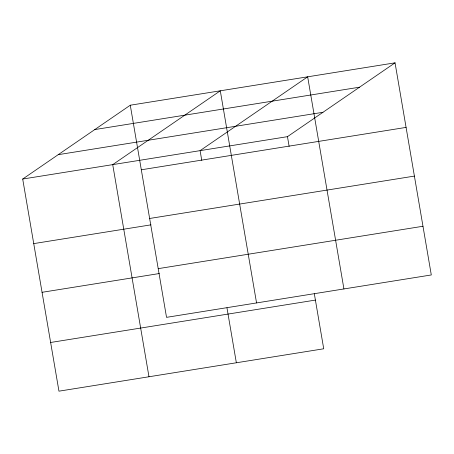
<?xml version="1.0" encoding="UTF-8"?>
<svg xmlns="http://www.w3.org/2000/svg" width="454" height="454" viewBox="0 0 454 454"><rect width="100%" height="100%" fill="white"/><g stroke="black" fill="none" stroke-linecap="round" stroke-linejoin="round"><path stroke-width="0.68" d="M314.333 293.817L323.725 348.786L58.958 391.172L22.7 179.041L130.275 105.215L395.042 62.828L431.3 274.959L166.533 317.346L130.275 105.215M22.7 179.041L287.467 136.654L395.042 62.828M94.772 129.577L359.54 87.191M58.197 154.678L322.964 112.291M141.308 169.79L406.08 127.398M149.633 218.482L414.4 176.095M33.738 243.611L151.017 224.838M158.208 268.649L422.975 226.262M42.063 292.308L159.343 273.529M50.638 342.475L315.405 300.088M343.928 288.943L307.664 76.817L200.095 150.643L201.758 160.364M287.467 136.654L289.13 146.375M256.555 302.931L220.292 90.806L112.723 164.632L148.98 376.758M226.96 307.806L236.352 362.769"/></g></svg>
